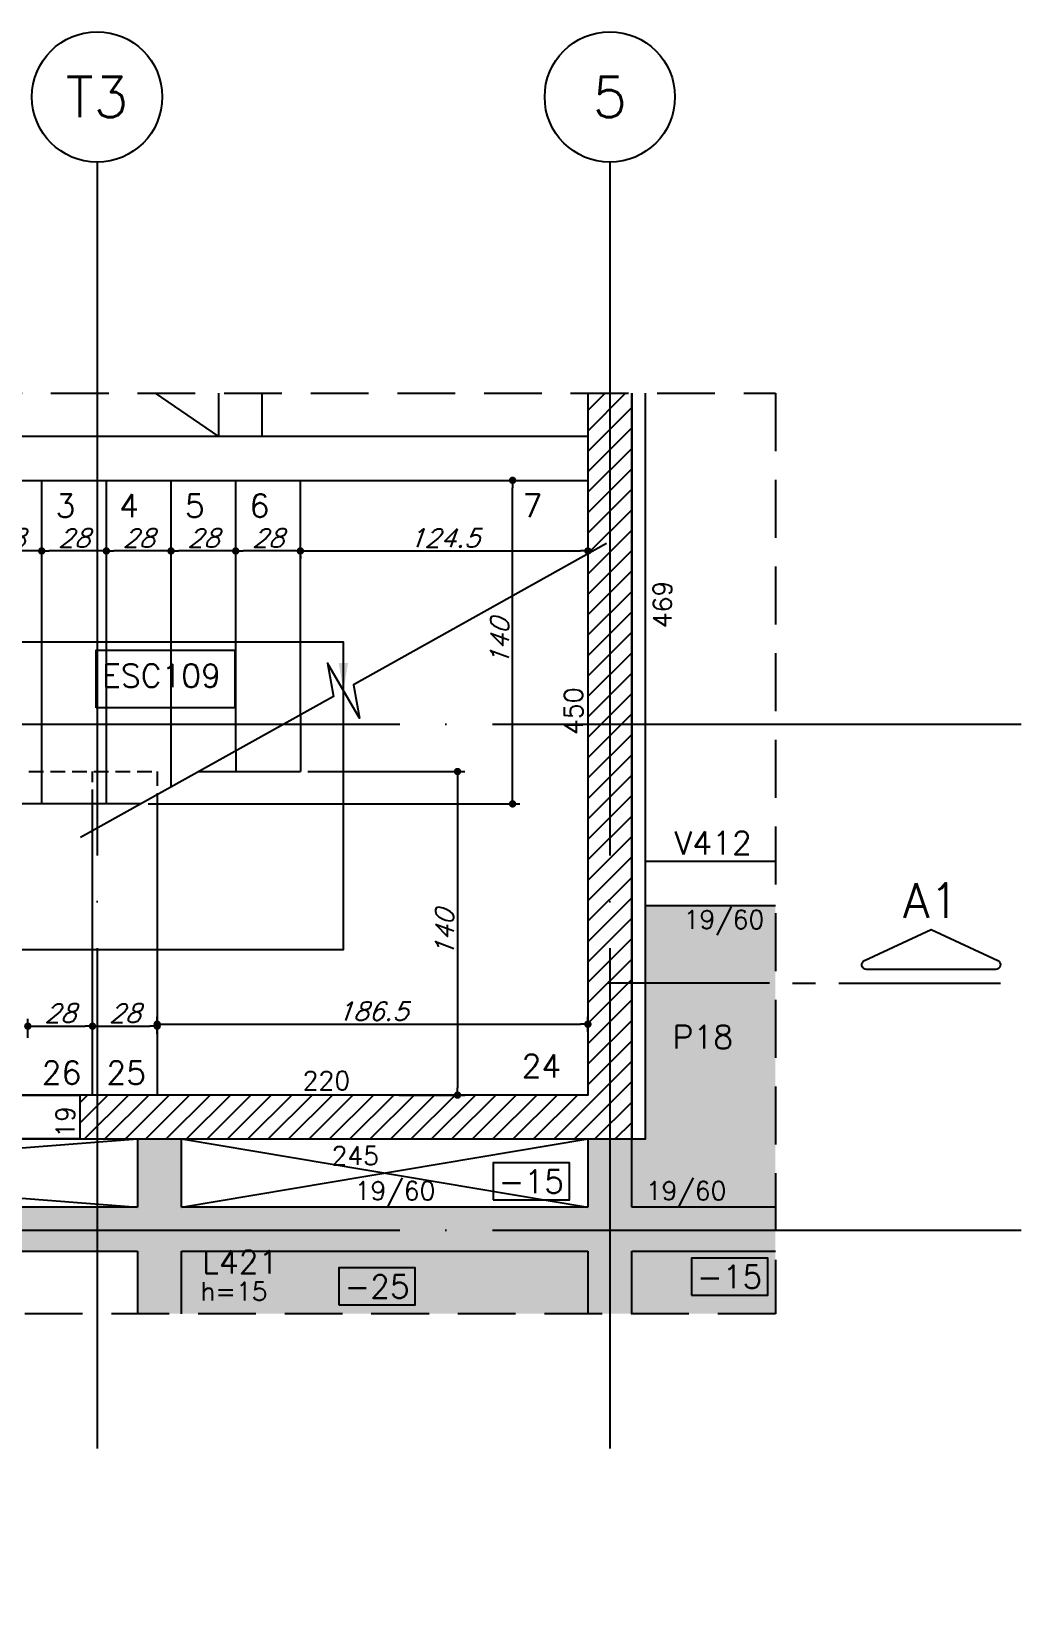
# Model space of a CAD drawing. Header units: millimetres. Extents: x -832 to 3668, y -1574 to 5296.
# Drawn here: x 1096 to 1524, y 2688 to 3375 of the extents above; entities that cross this region are included whole.
import ezdxf
from ezdxf.enums import TextEntityAlignment as Align

# ---------------------------------------------------------------- set-up
doc = ezdxf.new("R2010")
doc.units = ezdxf.units.MM
doc.header["$LTSCALE"] = 50
doc.linetypes.add('DASHED', pattern=[0.75, 0.5, -0.25])
doc.linetypes.add('EIXO', pattern=[6.8, 6, -0.4, 0, -0.4])
for name, color, linetype in [('242', 12, 'Continuous'), ('F-AUX', 2, 'Continuous'), ('F-AUX-RED', 1, 'Continuous'), ('F-CORTE-INDICAÇÃO', 4, 'Continuous'), ('F-COTAS', 106, 'Continuous'), ('F-DESNIVEL-1', 254, 'Continuous'), ('F-EIXO', 12, 'EIXO'), ('F-ESC NUM', 2, 'Continuous'), ('F-ESC-PROJ', 1, 'Continuous'), ('F-ESCADAS', 2, 'Continuous'), ('F-LAJES-DIM', 2, 'Continuous'), ('F-LAJES-NOME', 4, 'Continuous'), ('F-PILARES-DIM', 172, 'Continuous'), ('F-PILARES-HACH', 174, 'Continuous'), ('F-PILARES-M', 170, 'Continuous'), ('F-PILARES-NOME', 170, 'Continuous'), ('F-PILARES-V', 170, 'Continuous'), ('F-TEXTO', 6, 'Continuous'), ('F-TEXTO ESCADA', 2, 'Continuous'), ('F-VIGAS', 3, 'Continuous'), ('F-VIGAS-DIM', 2, 'Continuous'), ('F-VIGAS-NOME', 4, 'Continuous'), ('F-VÃO', 1, 'Continuous')]:
    doc.layers.add(name, color=color, linetype=linetype)
doc.layers.add('F-DESNIVEL-5', color=7, linetype='Continuous', true_color=0xadd6ff)
doc.layers.add('F-DESNIVEL-6', color=7, linetype='Continuous', true_color=0xffdebd)
doc.styles.add('5385-ARQ-PB-BAS-PLA-TER-TORRE-A-106-TXT$0$R60-75', font='romans.shx', dxfattribs={"height": 0.1125})
doc.styles.add('CP-TEXT-INCL', font='romans.shx', dxfattribs={"oblique": 20})
doc.styles.add('MCP', font='romans.shx')
doc.styles.add('ROMANS', font='romans.shx')
doc.dimstyles.new('CP-COTAS-50', dxfattribs={"dimscale": 0.64, "dimtxt": 12.5, "dimasz": 5, "dimexe": 5, "dimexo": 5, "dimgap": 2.5, "dimtad": 1, "dimdec": 1, "dimdsep": 46, "dimtxsty": 'CP-TEXT-INCL', "dimblk1": 'DOT', "dimblk2": 'DOT', "dimsah": 1, "dimcen": 9, "dimclrd": 256, "dimclre": 256, "dimclrt": 256, "dimadec": 0, "dimazin": 0, "dimtfac": 1, "dimtdec": 1, "dimtmove": 2, "dimatfit": 3, "dimldrblk": 'DOT', "dimfxl": 5, "dimtolj": 1, "dimarcsym": 0})
pattern_1 = [(0, (0, 0), (0, 6.985), [5.08, -1.905]), (90, (0, 0), (-6.985, 4e-16), [5.08, -1.905])]

# ---------------------------------------------------------------- blocks, each defined once
blk = doc.blocks.new('*U19')
at = {"layer": 'F-LAJES-DIM', "color": 1}
blk.add_lwpolyline([(0, 0), (33, 0), (33, 16), (0, 16)], close=True, dxfattribs=at)
at = {"layer": 'F-LAJES-DIM', "style": 'MCP'}
blk.add_attdef('DIM', text='', height=10, dxfattribs=at).set_placement((16.5, 8), align=Align.MIDDLE_CENTER)
blk = doc.blocks.new('*U18')
at = {"layer": 'F-VIGAS-DIM', "color": 1}
blk.add_lwpolyline([(0, 0), (33, 0), (33, 16), (0, 16)], close=True, dxfattribs=at)
at = {"layer": 'F-VIGAS-DIM', "style": 'MCP'}
blk.add_attdef('DIM', text='', height=10, dxfattribs=at).set_placement((16.5, 8), align=Align.MIDDLE_CENTER)
blk = doc.blocks.new('*U7')
at = {"layer": 'F-EIXO'}
blk.add_line((0, 0), (909.22, 0), dxfattribs=at)
at = {"layer": 'F-EIXO', "color": 2, "linetype": 'Continuous'}
blk.add_circle((-28.21, 0), 28.21, dxfattribs=at)
at = {"layer": 'F-TEXTO', "style": 'ROMANS'}
blk.add_attdef('EIXO', text='', height=17.5, dxfattribs=at).set_placement((-28.21, 0), align=Align.MIDDLE_CENTER)
blk = doc.blocks.new('*U8')
at = {"layer": 'F-EIXO'}
blk.add_line((0, 0), (0, -556.59), dxfattribs=at)
at = {"layer": 'F-EIXO', "color": 2, "linetype": 'Continuous'}
blk.add_circle((0, 28.21), 28.21, dxfattribs=at)
at = {"layer": 'F-TEXTO', "style": 'ROMANS'}
blk.add_attdef('EIXO', text='', height=17.5, rotation=360, dxfattribs=at).set_placement((0, 28.21), align=Align.MIDDLE_CENTER)
blk = doc.blocks.new('*U9')
at = {"layer": 'F-CORTE-INDICAÇÃO'}
for p, q in [((-100, 0), (-170, 0)), ((-80, 0), (-90, 0)), ((-70, 0), (0, 0))]:
    blk.add_line(p, q, dxfattribs=at)
blk.add_lwpolyline([(-112, 6, 0.802585), (-111.15, 9.81), (-140, 23.26), (-168.85, 9.81, 0.802585), (-168, 6)], format="xyb", close=True, dxfattribs=at)
at = {"layer": 'F-CORTE-INDICAÇÃO', "style": 'ROMANS'}
blk.add_attdef('CORTE', text='', height=15, dxfattribs=at).set_placement((-140, 35.76), align=Align.MIDDLE_CENTER)
at = {"layer": 'F-CORTE-INDICAÇÃO', "color": 2, "style": 'ROMANS'}
blk.add_attdef('FOLHA', text='', height=12, dxfattribs=at).set_placement((-140, -10), align=Align.MIDDLE_CENTER)
blk = doc.blocks.new('_DOT')
at = {"color": 0, "linetype": 'ByBlock'}
blk.add_line((-0.5, 0), (-1, 0), dxfattribs=at)
at = {"color": 0, "linetype": 'ByBlock', "const_width": 0.5}
blk.add_lwpolyline([(-0.25, 0, 1), (0.25, 0, 1)], format="xyb", close=True, dxfattribs=at)
blk = doc.blocks.new('*D157')
at = {"layer": 'DEFPOINTS', "color": 0, "transparency": 16777216}
for p in [(1149.96, 2944.72), (1121.96, 2936.45), (1149.96, 2938.2)]:
    blk.add_point(p, dxfattribs=at)
at = {"layer": 'F-COTAS', "lineweight": -2, "transparency": 16777216}
for p, q in [((1121.96, 2939.65), (1121.96, 2947.92)), ((1149.96, 2941.4), (1149.96, 2947.92)), ((1125.16, 2944.72), (1146.76, 2944.72))]:
    blk.add_line(p, q, dxfattribs=at)
at = {"layer": 'F-COTAS', "lineweight": -2, "transparency": 16777216, "xscale": 3.2, "yscale": 3.2, "zscale": 3.2, "rotation": 180}
blk.add_blockref('_DOT', (1121.96, 2944.72), dxfattribs=at)
at = {"layer": 'F-COTAS', "lineweight": -2, "transparency": 16777216, "xscale": 3.2, "yscale": 3.2, "zscale": 3.2}
blk.add_blockref('_DOT', (1149.96, 2944.72), dxfattribs=at)
at = {"layer": 'F-COTAS', "transparency": 16777216, "insert": (1135.96, 2950.32), "char_height": 8, "attachment_point": 5, "style": 'CP-TEXT-INCL'}
blk.add_mtext('\\A1;28', dxfattribs=at)
blk = doc.blocks.new('*D158')
at = {"layer": 'DEFPOINTS', "color": 0, "transparency": 16777216}
for p in [(1121.96, 2944.72), (1093.96, 2936.45), (1121.96, 2936.45)]:
    blk.add_point(p, dxfattribs=at)
at = {"layer": 'F-COTAS', "lineweight": -2, "transparency": 16777216}
for p, q in [((1093.96, 2939.65), (1093.96, 2947.92)), ((1121.96, 2939.65), (1121.96, 2947.92)), ((1097.16, 2944.72), (1118.76, 2944.72))]:
    blk.add_line(p, q, dxfattribs=at)
at = {"layer": 'F-COTAS', "lineweight": -2, "transparency": 16777216, "xscale": 3.2, "yscale": 3.2, "zscale": 3.2, "rotation": 180}
blk.add_blockref('_DOT', (1093.96, 2944.72), dxfattribs=at)
at = {"layer": 'F-COTAS', "lineweight": -2, "transparency": 16777216, "xscale": 3.2, "yscale": 3.2, "zscale": 3.2}
blk.add_blockref('_DOT', (1121.96, 2944.72), dxfattribs=at)
at = {"layer": 'F-COTAS', "transparency": 16777216, "insert": (1107.96, 2950.32), "char_height": 8, "attachment_point": 5, "style": 'CP-TEXT-INCL'}
blk.add_mtext('\\A1;28', dxfattribs=at)
blk = doc.blocks.new('*D164')
at = {"layer": 'DEFPOINTS', "color": 0, "transparency": 16777216}
for p in [(1336.46, 2945.55), (1149.96, 2939.03), (1336.46, 2939.03)]:
    blk.add_point(p, dxfattribs=at)
at = {"layer": 'F-COTAS', "lineweight": -2, "transparency": 16777216}
for p, q in [((1149.96, 2942.23), (1149.96, 2948.75)), ((1336.46, 2942.23), (1336.46, 2948.75)), ((1153.16, 2945.55), (1333.26, 2945.55))]:
    blk.add_line(p, q, dxfattribs=at)
at = {"layer": 'F-COTAS', "lineweight": -2, "transparency": 16777216, "xscale": 3.2, "yscale": 3.2, "zscale": 3.2, "rotation": 180}
blk.add_blockref('_DOT', (1149.96, 2945.55), dxfattribs=at)
at = {"layer": 'F-COTAS', "lineweight": -2, "transparency": 16777216, "xscale": 3.2, "yscale": 3.2, "zscale": 3.2}
blk.add_blockref('_DOT', (1336.46, 2945.55), dxfattribs=at)
at = {"layer": 'F-COTAS', "transparency": 16777216, "insert": (1243.21, 2951.15), "char_height": 8, "attachment_point": 5, "style": 'CP-TEXT-INCL'}
blk.add_mtext('\\A1;186.5', dxfattribs=at)
blk = doc.blocks.new('*D166')
at = {"layer": 'DEFPOINTS', "color": 0, "transparency": 16777216}
for p in [(1211.96, 3151.47), (1336.46, 3151.47), (1336.46, 3150.34)]:
    blk.add_point(p, dxfattribs=at)
at = {"layer": 'F-COTAS', "lineweight": -2, "transparency": 16777216}
for p, q in [((1211.96, 3148.27), (1211.96, 3147.14)), ((1215.16, 3150.34), (1333.26, 3150.34)), ((1336.46, 3148.27), (1336.46, 3147.14))]:
    blk.add_line(p, q, dxfattribs=at)
at = {"layer": 'F-COTAS', "lineweight": -2, "transparency": 16777216, "xscale": 3.2, "yscale": 3.2, "zscale": 3.2, "rotation": 180}
blk.add_blockref('_DOT', (1211.96, 3150.34), dxfattribs=at)
at = {"layer": 'F-COTAS', "lineweight": -2, "transparency": 16777216, "xscale": 3.2, "yscale": 3.2, "zscale": 3.2}
blk.add_blockref('_DOT', (1336.46, 3150.34), dxfattribs=at)
at = {"layer": 'F-COTAS', "transparency": 16777216, "insert": (1274.21, 3155.94), "char_height": 8, "attachment_point": 5, "style": 'CP-TEXT-INCL'}
blk.add_mtext('\\A1;124.5', dxfattribs=at)
blk = doc.blocks.new('*D167')
at = {"layer": 'DEFPOINTS', "color": 0, "transparency": 16777216}
for p in [(1183.96, 3150.34), (1183.96, 3137.88), (1211.96, 3137.88)]:
    blk.add_point(p, dxfattribs=at)
at = {"layer": 'F-COTAS', "lineweight": -2, "transparency": 16777216}
for p, q in [((1183.96, 3141.08), (1183.96, 3153.54)), ((1211.96, 3141.08), (1211.96, 3153.54)), ((1208.76, 3150.34), (1187.16, 3150.34))]:
    blk.add_line(p, q, dxfattribs=at)
at = {"layer": 'F-COTAS', "lineweight": -2, "transparency": 16777216, "xscale": 3.2, "yscale": 3.2, "zscale": 3.2, "rotation": 180}
blk.add_blockref('_DOT', (1183.96, 3150.34), dxfattribs=at)
at = {"layer": 'F-COTAS', "lineweight": -2, "transparency": 16777216, "xscale": 3.2, "yscale": 3.2, "zscale": 3.2}
blk.add_blockref('_DOT', (1211.96, 3150.34), dxfattribs=at)
at = {"layer": 'F-COTAS', "transparency": 16777216, "insert": (1197.96, 3155.94), "char_height": 8, "attachment_point": 5, "style": 'CP-TEXT-INCL'}
blk.add_mtext('\\A1;28', dxfattribs=at)
blk = doc.blocks.new('*D168')
at = {"layer": 'DEFPOINTS', "color": 0, "transparency": 16777216}
for p in [(1155.96, 3150.34), (1155.96, 3137.88), (1183.96, 3137.88)]:
    blk.add_point(p, dxfattribs=at)
at = {"layer": 'F-COTAS', "lineweight": -2, "transparency": 16777216}
for p, q in [((1155.96, 3141.08), (1155.96, 3153.54)), ((1183.96, 3141.08), (1183.96, 3153.54)), ((1180.76, 3150.34), (1159.16, 3150.34))]:
    blk.add_line(p, q, dxfattribs=at)
at = {"layer": 'F-COTAS', "lineweight": -2, "transparency": 16777216, "xscale": 3.2, "yscale": 3.2, "zscale": 3.2, "rotation": 180}
blk.add_blockref('_DOT', (1155.96, 3150.34), dxfattribs=at)
at = {"layer": 'F-COTAS', "lineweight": -2, "transparency": 16777216, "xscale": 3.2, "yscale": 3.2, "zscale": 3.2}
blk.add_blockref('_DOT', (1183.96, 3150.34), dxfattribs=at)
at = {"layer": 'F-COTAS', "transparency": 16777216, "insert": (1169.96, 3155.94), "char_height": 8, "attachment_point": 5, "style": 'CP-TEXT-INCL'}
blk.add_mtext('\\A1;28', dxfattribs=at)
blk = doc.blocks.new('*D169')
at = {"layer": 'DEFPOINTS', "color": 0, "transparency": 16777216}
for p in [(1127.96, 3150.34), (1127.96, 3137.88), (1155.96, 3137.88)]:
    blk.add_point(p, dxfattribs=at)
at = {"layer": 'F-COTAS', "lineweight": -2, "transparency": 16777216}
for p, q in [((1127.96, 3141.08), (1127.96, 3153.54)), ((1155.96, 3141.08), (1155.96, 3153.54)), ((1152.76, 3150.34), (1131.16, 3150.34))]:
    blk.add_line(p, q, dxfattribs=at)
at = {"layer": 'F-COTAS', "lineweight": -2, "transparency": 16777216, "xscale": 3.2, "yscale": 3.2, "zscale": 3.2, "rotation": 180}
blk.add_blockref('_DOT', (1127.96, 3150.34), dxfattribs=at)
at = {"layer": 'F-COTAS', "lineweight": -2, "transparency": 16777216, "xscale": 3.2, "yscale": 3.2, "zscale": 3.2}
blk.add_blockref('_DOT', (1155.96, 3150.34), dxfattribs=at)
at = {"layer": 'F-COTAS', "transparency": 16777216, "insert": (1141.96, 3155.94), "char_height": 8, "attachment_point": 5, "style": 'CP-TEXT-INCL'}
blk.add_mtext('\\A1;28', dxfattribs=at)
blk = doc.blocks.new('*D170')
at = {"layer": 'DEFPOINTS', "color": 0, "transparency": 16777216}
for p in [(1099.96, 3150.34), (1099.96, 3137.88), (1127.96, 3137.88)]:
    blk.add_point(p, dxfattribs=at)
at = {"layer": 'F-COTAS', "lineweight": -2, "transparency": 16777216}
for p, q in [((1099.96, 3141.08), (1099.96, 3153.54)), ((1127.96, 3141.08), (1127.96, 3153.54)), ((1124.76, 3150.34), (1103.16, 3150.34))]:
    blk.add_line(p, q, dxfattribs=at)
at = {"layer": 'F-COTAS', "lineweight": -2, "transparency": 16777216, "xscale": 3.2, "yscale": 3.2, "zscale": 3.2, "rotation": 180}
blk.add_blockref('_DOT', (1099.96, 3150.34), dxfattribs=at)
at = {"layer": 'F-COTAS', "lineweight": -2, "transparency": 16777216, "xscale": 3.2, "yscale": 3.2, "zscale": 3.2}
blk.add_blockref('_DOT', (1127.96, 3150.34), dxfattribs=at)
at = {"layer": 'F-COTAS', "transparency": 16777216, "insert": (1113.96, 3155.94), "char_height": 8, "attachment_point": 5, "style": 'CP-TEXT-INCL'}
blk.add_mtext('\\A1;28', dxfattribs=at)
blk = doc.blocks.new('*D171')
at = {"layer": 'DEFPOINTS', "color": 0, "transparency": 16777216}
for p in [(1071.96, 3150.34), (1071.96, 3137.88), (1099.96, 3137.88)]:
    blk.add_point(p, dxfattribs=at)
at = {"layer": 'F-COTAS', "lineweight": -2, "transparency": 16777216}
for p, q in [((1071.96, 3141.08), (1071.96, 3153.54)), ((1099.96, 3141.08), (1099.96, 3153.54)), ((1096.76, 3150.34), (1075.16, 3150.34))]:
    blk.add_line(p, q, dxfattribs=at)
at = {"layer": 'F-COTAS', "lineweight": -2, "transparency": 16777216, "xscale": 3.2, "yscale": 3.2, "zscale": 3.2, "rotation": 180}
blk.add_blockref('_DOT', (1071.96, 3150.34), dxfattribs=at)
at = {"layer": 'F-COTAS', "lineweight": -2, "transparency": 16777216, "xscale": 3.2, "yscale": 3.2, "zscale": 3.2}
blk.add_blockref('_DOT', (1099.96, 3150.34), dxfattribs=at)
at = {"layer": 'F-COTAS', "transparency": 16777216, "insert": (1085.96, 3155.94), "char_height": 8, "attachment_point": 5, "style": 'CP-TEXT-INCL'}
blk.add_mtext('\\A1;28', dxfattribs=at)
blk = doc.blocks.new('*D180')
at = {"layer": 'DEFPOINTS', "color": 0, "transparency": 16777216}
for p in [(1211.96, 3054.9), (1251.42, 2914.9), (1280.01, 2914.9)]:
    blk.add_point(p, dxfattribs=at)
at = {"layer": 'F-COTAS', "lineweight": -2, "transparency": 16777216}
for p, q in [((1215.16, 3054.9), (1283.21, 3054.9)), ((1280.01, 3051.7), (1280.01, 2918.1)), ((1254.62, 2914.9), (1283.21, 2914.9))]:
    blk.add_line(p, q, dxfattribs=at)
at = {"layer": 'F-COTAS', "lineweight": -2, "transparency": 16777216, "xscale": 3.2, "yscale": 3.2, "zscale": 3.2}
for p, rotation in [((1280.01, 3054.9), 90), ((1280.01, 2914.9), 270)]:
    blk.add_blockref('_DOT', p, dxfattribs=dict(at, rotation=rotation))
at = {"layer": 'F-COTAS', "transparency": 16777216, "insert": (1274.41, 2984.9), "char_height": 8, "attachment_point": 5, "rotation": 90, "style": 'CP-TEXT-INCL'}
blk.add_mtext('\\A1;140', dxfattribs=at)
blk = doc.blocks.new('*D181')
at = {"layer": 'DEFPOINTS', "color": 0, "transparency": 16777216}
for p in [(1295.21, 3180.9), (1303.86, 3180.9), (1142.89, 3040.9)]:
    blk.add_point(p, dxfattribs=at)
at = {"layer": 'F-COTAS', "lineweight": -2, "transparency": 16777216}
for p, q in [((1298.41, 3180.9), (1307.06, 3180.9)), ((1303.86, 3044.1), (1303.86, 3177.7)), ((1146.09, 3040.9), (1307.06, 3040.9))]:
    blk.add_line(p, q, dxfattribs=at)
at = {"layer": 'F-COTAS', "lineweight": -2, "transparency": 16777216, "xscale": 3.2, "yscale": 3.2, "zscale": 3.2}
for p, rotation in [((1303.86, 3180.9), 90), ((1303.86, 3040.9), 270)]:
    blk.add_blockref('_DOT', p, dxfattribs=dict(at, rotation=rotation))
at = {"layer": 'F-COTAS', "transparency": 16777216, "insert": (1298.26, 3110.9), "char_height": 8, "attachment_point": 5, "rotation": 90, "style": 'CP-TEXT-INCL'}
blk.add_mtext('\\A1;140', dxfattribs=at)

msp = doc.modelspace()

# ---------------------------------------------------------------- hatches: boundary and pattern name
h = msp.add_hatch()
h.set_pattern_fill('ANGLE', color=256)
h.set_pattern_definition(pattern_1)
h.paths.add_polyline_path([(1100.81, 3162.41), (1122, 3162.41), (1122, 3177.41), (1100.81, 3177.41)], flags=9)
h = msp.add_hatch()
h.set_pattern_fill('ANGLE', color=256)
h.set_pattern_definition(pattern_1)
h.paths.add_polyline_path([(1128.33, 3162.41), (1150, 3162.41), (1150, 3177.41), (1128.33, 3177.41)], flags=9)
h = msp.add_hatch()
h.set_pattern_fill('ANGLE', color=256)
h.set_pattern_definition(pattern_1)
h.paths.add_polyline_path([(1156.81, 3162.41), (1178, 3162.41), (1178, 3177.41), (1156.81, 3177.41)], flags=9)
h = msp.add_hatch()
h.set_pattern_fill('ANGLE', color=256)
h.set_pattern_definition(pattern_1)
h.paths.add_polyline_path([(1184.81, 3162.41), (1206, 3162.41), (1206, 3177.41), (1184.81, 3177.41)], flags=9)
h = msp.add_hatch()
h.set_pattern_fill('ANGLE', color=256)
h.set_pattern_definition(pattern_1)
h.paths.add_polyline_path([(1309.85, 3162.41), (1331.04, 3162.41), (1331.04, 3177.41), (1309.85, 3177.41)], flags=9)
h = msp.add_hatch()
h.set_pattern_fill('ANGLE', color=256)
h.set_pattern_definition(pattern_1)
h.paths.add_polyline_path([(1336.21, 3125.54), (1336.21, 3150.11), (1324.21, 3150.11), (1324.21, 3125.54)], flags=9)
h = msp.add_hatch()
h.set_pattern_fill('ANGLE', color=256)
h.set_pattern_definition(pattern_1)
h.paths.add_polyline_path([(1374.71, 3116.04), (1374.71, 3140.23), (1362.71, 3140.23), (1362.71, 3116.04)], flags=9)
h = msp.add_hatch()
h.set_pattern_fill('ANGLE', color=256)
h.set_pattern_definition(pattern_1)
h.paths.add_polyline_path([(1371.93, 3016.52), (1412.17, 3016.52), (1412.17, 3031.52), (1371.93, 3031.52)], flags=9)
h = msp.add_hatch()
h.set_pattern_fill('ANGLE', color=256)
h.set_pattern_definition(pattern_1)
h.paths.add_polyline_path([(1377.14, 2981.12), (1418.66, 2981.12), (1418.66, 2999.4), (1377.14, 2999.4)], flags=9)
h = msp.add_hatch()
h.set_pattern_fill('ANGLE', color=256)
h.set_pattern_definition(pattern_1)
h.paths.add_polyline_path([(1372.56, 2932.57), (1403.27, 2932.57), (1403.27, 2947.57), (1372.56, 2947.57)], flags=9)
h = msp.add_hatch()
h.set_pattern_fill('ANGLE', color=256)
h.set_pattern_definition(pattern_1)
h.paths.add_polyline_path([(1309.85, 2918.67), (1331.04, 2918.67), (1331.04, 2933.67), (1309.85, 2933.67)], flags=9)
h = msp.add_hatch()
h.set_pattern_fill('ANGLE', color=256)
h.set_pattern_definition(pattern_1)
h.paths.add_polyline_path([(1101.28, 2917.07), (1122, 2917.07), (1122, 2932.07), (1101.28, 2932.07)], flags=9)
h = msp.add_hatch()
h.set_pattern_fill('ANGLE', color=256)
h.set_pattern_definition(pattern_1)
h.paths.add_polyline_path([(1212.1, 2915.15), (1236.67, 2915.15), (1236.67, 2927.15), (1212.1, 2927.15)], flags=9)
h = msp.add_hatch()
h.set_pattern_fill('ANGLE', color=256)
h.set_pattern_definition(pattern_1)
h.paths.add_polyline_path([(1116.21, 2896.68), (1116.21, 2912.11), (1104.21, 2912.11), (1104.21, 2896.68)], flags=9)
h = msp.add_hatch()
h.set_pattern_fill('ANGLE', color=256)
h.set_pattern_definition(pattern_1)
h.paths.add_polyline_path([(1224.6, 2882.65), (1249.17, 2882.65), (1249.17, 2894.65), (1224.6, 2894.65)], flags=9)
h = msp.add_hatch()
h.set_pattern_fill('ANGLE', color=256)
h.set_pattern_definition(pattern_1)
h.paths.add_polyline_path([(1234.69, 2863.81), (1276.22, 2863.81), (1276.22, 2882.09), (1234.69, 2882.09)], flags=9)
h = msp.add_hatch()
h.set_pattern_fill('ANGLE', color=256)
h.set_pattern_definition(pattern_1)
h.paths.add_polyline_path([(1360.73, 2863.81), (1402.25, 2863.81), (1402.25, 2882.09), (1360.73, 2882.09)], flags=9)
h = msp.add_hatch()
h.set_pattern_fill('ANGLE', color=256)
h.set_pattern_definition(pattern_1)
h.paths.add_polyline_path([(1168.83, 2835.14), (1204.31, 2835.14), (1204.31, 2850.14), (1168.83, 2850.14)], flags=9)
h = msp.add_hatch()
h.set_pattern_fill('ANGLE', color=256)
h.set_pattern_definition(pattern_1)
h.paths.add_polyline_path([(1168.16, 2824), (1201.88, 2824), (1201.88, 2836), (1168.16, 2836)], flags=9)
h = msp.add_hatch()
h.set_pattern_fill('ANGLE', color=256)
h.set_pattern_definition(pattern_1)
h.paths.add_polyline_path([(683.24, 2688.08), (1098.6, 2688.08), (1098.6, 2727.45), (683.24, 2727.45)], flags=9)
at = {"layer": 'F-PILARES-HACH', "linetype": 'Continuous'}
h = msp.add_hatch(dxfattribs=at)
h.set_pattern_fill('ANSI31', color=256, scale=50, style=0)
h.set_pattern_definition([(45, (740.456, 2871.398), (-4.41942, 4.41942), [])])
h.paths.add_polyline_path([(1355.46, 3218.57), (1336.46, 3218.57), (1336.46, 2914.9), (1116.46, 2914.9), (1116.46, 2895.9), (1355.46, 2895.9)])

# ---------------------------------------------------------------- linework, layer by layer
at = {"layer": '242', "linetype": 'Continuous'}
for p, q in [((1358.46, 3130.4), (1358.46, 3130.4)), ((1345.96, 2905.4), (1345.96, 2905.4))]:
    msp.add_line(p, q, dxfattribs=at)
at = {"layer": 'F-AUX', "color": 1}
for points in [[(1344.49, 3153.51), (1234.92, 3092.44), (1237.54, 3078.05), (1223.66, 3101.76), (1226.29, 3087.38), (1116.72, 3026.31)], [(955.06, 2977.9), (1230.6, 2977.9), (1230.6, 3110.9), (1043.96, 3110.9)]]:
    msp.add_lwpolyline(points, dxfattribs=at)
msp.add_solid([(1228.6, 3101.91), (1230.6, 3089.91), (1232.6, 3101.91)], dxfattribs=at)
at = {"layer": 'F-AUX-RED', "color": 1, "linetype": 'DASHED'}
msp.add_lwpolyline([(691.49, 3218.57), (1417.68, 3218.57), (1417.68, 2820.29), (691.49, 2820.29)], close=True, dxfattribs=at)
at = {"layer": 'F-DESNIVEL-1', "linetype": 'Continuous'}
msp.add_lwpolyline([(1116.46, 2895.9), (759.46, 2895.9), (759.46, 2914.9), (1116.46, 2914.9)], close=True, dxfattribs=at)
at = {"layer": 'F-DESNIVEL-5', "linetype": 'Continuous'}
for points in [[(1361.46, 2895.9), (1417.68, 2866.4), (1417.68, 2996.9)], [(1361.46, 2895.9), (1417.68, 2996.9), (1361.46, 2895.9)], [(1417.68, 2996.9), (1361.46, 2996.9), (1361.46, 2895.9)], [(1417.68, 2996.9), (1361.46, 2895.9), (1417.68, 2996.9)], [(1160.46, 2866.4), (1160.46, 2895.8), (1141.46, 2895.8)], [(1160.46, 2866.4), (1141.46, 2895.8), (1141.46, 2866.4)], [(1355.46, 2866.4), (1355.46, 2895.8), (1336.46, 2895.8)], [(1355.46, 2866.4), (1336.46, 2895.8), (1336.46, 2866.4)], [(1355.46, 2895.9), (1355.46, 2866.4), (1361.46, 2895.9)], [(1355.46, 2895.9), (1361.46, 2895.9), (1355.46, 2895.9)], [(1355.46, 2866.4), (1417.68, 2866.4), (1361.46, 2895.9)], [(1355.46, 2866.4), (1361.46, 2895.9), (1355.46, 2866.4)], [(1160.46, 2847.4), (1160.46, 2866.4), (759.56, 2866.4)], [(1160.46, 2847.4), (759.56, 2866.4), (759.56, 2847.4)], [(1160.46, 2866.4), (1141.46, 2866.4), (1160.46, 2866.4)], [(1160.46, 2847.4), (1355.46, 2847.4), (1355.46, 2866.4)], [(1160.46, 2847.4), (1355.46, 2866.4), (1160.46, 2866.4)], [(1160.46, 2847.4), (1160.46, 2866.4), (1160.46, 2847.4)], [(1355.46, 2866.4), (1336.46, 2866.4), (1355.46, 2866.4)], [(1355.46, 2847.4), (1417.68, 2847.4), (1417.68, 2866.4)], [(1355.46, 2847.4), (1417.68, 2866.4), (1355.46, 2866.4)], [(1355.46, 2847.4), (1355.46, 2866.4), (1355.46, 2847.4)], [(1141.46, 2847.4), (759.56, 2847.4), (1141.46, 2847.4)], [(1160.46, 2820.29), (1160.46, 2847.4), (1141.46, 2847.4)], [(1160.46, 2820.29), (1141.46, 2847.4), (1141.46, 2820.29)], [(1355.46, 2820.29), (1355.46, 2847.4), (1336.46, 2847.4)], [(1355.46, 2820.29), (1336.46, 2847.4), (1336.46, 2820.29)], [(1417.68, 2847.4), (1355.46, 2847.4), (1391.68, 2820.29)], [(1391.68, 2820.29), (1355.46, 2847.4), (1355.46, 2820.29)], [(1417.68, 2847.4), (1417.68, 2820.29), (1374.24, 2820.29)], [(1417.68, 2847.4), (1374.24, 2820.29), (1417.68, 2847.4)], [(1417.68, 2847.4), (1374.24, 2820.29), (1417.68, 2820.29)], [(1417.68, 2847.4), (1391.68, 2820.29), (1417.68, 2847.4)], [(1417.68, 2847.4), (1391.68, 2820.29), (1417.68, 2820.29)], [(1417.68, 2847.4), (1417.68, 2820.29), (1417.68, 2847.4)]]:
    msp.add_solid(points, dxfattribs=at)
at = {"layer": 'F-DESNIVEL-6', "linetype": 'Continuous'}
for points in [[(1336.46, 2820.29), (1336.46, 2847.4), (1160.46, 2847.4)], [(1336.46, 2820.29), (1160.46, 2847.4), (1336.46, 2820.29)], [(1336.46, 2820.29), (1160.46, 2847.4), (1160.46, 2820.29)]]:
    msp.add_solid(points, dxfattribs=at)
at = {"layer": 'F-ESC-PROJ', "linetype": 'DASHED', "ltscale": 0.25}
for p, q in [((981.96, 3054.9), (1149.96, 3054.9)), ((1149.96, 3054.9), (1149.96, 3044.84))]:
    msp.add_line(p, q, dxfattribs=at)
msp.add_lwpolyline([(1121.96, 3040.9), (1121.96, 3054.9)], dxfattribs=at)
at = {"layer": 'F-ESCADAS', "linetype": 'Continuous'}
for p, q in [((1099.96, 3040.9), (1099.96, 3180.9)), ((1127.96, 3040.9), (1127.96, 3180.9)), ((1155.96, 3048.18), (1155.96, 3180.9)), ((1183.96, 3063.79), (1183.96, 3180.9)), ((1211.96, 3079.39), (1211.96, 3180.9))]:
    msp.add_line(p, q, dxfattribs=at)
for points in [[(1211.96, 3079.39), (1211.96, 3054.9)], [(1183.96, 3063.79), (1183.96, 3054.9)], [(1168.01, 3054.9), (1211.96, 3054.9)], [(1149.96, 3044.84), (1149.96, 2914.9)], [(1142.89, 3040.9), (955.06, 3040.9)], [(1121.96, 2914.9), (1121.96, 3040.9)]]:
    msp.add_lwpolyline(points, dxfattribs=at)
at = {"layer": 'F-PILARES-M', "linetype": 'Continuous'}
msp.add_lwpolyline([(1355.46, 3218.57), (1355.46, 2895.9), (1361.46, 2895.9), (1361.46, 3218.57)], dxfattribs=at)
at = {"layer": 'F-PILARES-V', "linetype": 'Continuous'}
for points in [[(1336.46, 3218.57), (1336.46, 2914.9), (1116.46, 2914.9), (1116.46, 2895.9), (1355.46, 2895.9)], [(1355.46, 2895.9), (1355.46, 3218.57)]]:
    msp.add_lwpolyline(points, dxfattribs=at)
at = {"layer": 'F-TEXTO ESCADA', "color": 1}
msp.add_lwpolyline([(1123.55, 3082.4), (1123.55, 3107.4), (1183.55, 3107.4), (1183.55, 3082.4), (1123.55, 3082.4)], dxfattribs=at)
at = {"layer": 'F-VIGAS'}
for points in [[(1176.46, 3218.57), (1176.46, 3199.9)], [(1195.46, 3199.9), (1195.46, 3218.57)], [(1176.46, 3199.9), (1048.96, 3199.9)], [(1195.46, 3199.9), (1176.46, 3199.9)], [(1336.46, 3199.9), (1195.46, 3199.9)], [(1039.46, 3180.9), (1185.96, 3180.9)], [(1185.96, 3180.9), (1336.46, 3180.9)], [(1417.68, 3015.9), (1361.46, 3015.9)], [(1361.46, 2996.9), (1417.68, 2996.9)], [(1116.46, 2914.9), (759.46, 2914.9)], [(759.46, 2895.9), (1116.46, 2895.9)], [(1141.46, 2895.9), (1141.46, 2866.4)], [(1160.46, 2866.4), (1160.46, 2895.9)], [(1336.46, 2895.9), (1336.46, 2866.4)], [(1355.46, 2866.4), (1355.46, 2895.9)], [(1141.46, 2866.4), (759.46, 2866.4)], [(1336.46, 2866.4), (1160.46, 2866.4)], [(1417.68, 2866.4), (1355.46, 2866.4)], [(759.46, 2847.4), (1141.46, 2847.4)], [(1141.46, 2847.4), (1141.46, 2820.29)], [(1160.46, 2847.4), (1336.46, 2847.4)], [(1160.46, 2820.29), (1160.46, 2847.4)], [(1336.46, 2847.4), (1336.46, 2820.29)], [(1355.46, 2820.29), (1355.46, 2847.4)], [(1355.46, 2847.4), (1417.68, 2847.4)]]:
    msp.add_lwpolyline(points, dxfattribs=at)
at = {"layer": 'F-VÃO'}
for p, q in [((1149.09, 3218.57), (1176.46, 3199.9)), ((759.46, 2866.4), (1141.46, 2895.9)), ((759.46, 2895.9), (1141.46, 2866.4)), ((1160.46, 2866.4), (1336.46, 2895.9)), ((1160.46, 2895.9), (1336.46, 2866.4))]:
    msp.add_line(p, q, dxfattribs=at)

# ---------------------------------------------------------------- block references
at = {"layer": 'F-CORTE-INDICAÇÃO', "linetype": 'Continuous'}
ref = msp.add_blockref('*U9', (1345.07, 2963.28), dxfattribs=dict(at, xscale=-1))
ref.add_attrib('CORTE', 'A1', dxfattribs={"height": 15, "style": 'ROMANS'}).set_placement((1485.07, 2999.04), align=Align.MIDDLE_CENTER)
at = {"layer": 'F-EIXO', "linetype": 'Continuous'}
for name, p, values in [('*U8', (1123.96, 3318.6), {'EIXO': 'T3'}), ('*U8', (1345.96, 3318.6), {'EIXO': '5'}), ('*U7', (614.89, 3075.4), {'EIXO': 'TE'}), ('*U7', (614.89, 2856.4), {'EIXO': 'C'})]:
    msp.add_blockref(name, p, dxfattribs=at).add_auto_attribs(values)
at = {"layer": 'F-LAJES-DIM', "linetype": 'Continuous'}
msp.add_blockref('*U19', (1228.68, 2824.07), dxfattribs=at).add_auto_attribs({'DIM': '-25'})
at = {"layer": 'F-VIGAS-DIM', "linetype": 'Continuous'}
for p in [(1295.46, 2869.52), (1381.33, 2828.29)]:
    msp.add_blockref('*U18', p, dxfattribs=at).add_auto_attribs({'DIM': '-15'})

# ---------------------------------------------------------------- texts
at = {"layer": 'F-ESC NUM', "style": '5385-ARQ-PB-BAS-PLA-TER-TORRE-A-106-TXT$0$R60-75'}
for s, p in [('3', (1105.98, 3164.91)), ('4', (1133.5, 3164.91)), ('5', (1161.98, 3164.91)), ('6', (1189.98, 3164.91)), ('7', (1308.22, 3164.91)), ('26', (1099.98, 2919.57)), ('25', (1127.98, 2919.57)), ('24', (1307.75, 2922.5))]:
    msp.add_text(s, height=10, dxfattribs=at).set_placement(p)
at = {"layer": 'F-LAJES-DIM', "linetype": 'Continuous', "style": 'MCP'}
msp.add_text('h=15', height=8, dxfattribs=at).set_placement((1168.64, 2826))
at = {"layer": 'F-LAJES-NOME', "linetype": 'Continuous', "style": 'MCP'}
msp.add_text('L421', height=10, dxfattribs=at).set_placement((1169.43, 2837.64))
at = {"layer": 'F-PILARES-DIM', "linetype": 'Continuous', "style": 'MCP'}
for s, p in [('469', (1372.71, 3116.9)), ('450', (1334.21, 3070.71)), ('19', (1114.21, 2896.4))]:
    msp.add_text(s, height=8, rotation=90, dxfattribs=at).set_placement(p)
for s, p in [('220', (1212.96, 2917.15)), ('245', (1225.46, 2884.65))]:
    msp.add_text(s, height=8, dxfattribs=at).set_placement(p)
at = {"layer": 'F-PILARES-NOME', "linetype": 'Continuous', "style": 'MCP'}
msp.add_text('P18', height=10, dxfattribs=at).set_placement((1373.15, 2935.07))
at = {"layer": 'F-TEXTO ESCADA', "style": 'ROMANS'}
msp.add_text('ESC109', height=10, dxfattribs=at).set_placement((1126.13, 3091.36))
at = {"layer": 'F-VIGAS-DIM', "linetype": 'Continuous', "style": 'MCP'}
for p in [(1377.9, 2986.83), (1235.46, 2869.52), (1361.49, 2869.52)]:
    msp.add_text('19/60', height=8, dxfattribs=at).set_placement(p)
at = {"layer": 'F-VIGAS-NOME', "linetype": 'Continuous', "style": 'MCP'}
msp.add_text('V412', height=10, dxfattribs=at).set_placement((1373.96, 3019.02))

# ---------------------------------------------------------------- dimensions: what is measured, and where the dimension line sits
at = {"layer": 'F-COTAS'}
for base, p1, p2, picture, middle in [((1303.86, 3180.9), (1142.89, 3040.9), (1295.21, 3180.9), '*D181', (1298.26, 3110.9)), ((1280.01, 2914.9), (1211.96, 3054.9), (1251.42, 2914.9), '*D180', (1274.41, 2984.9))]:
    dim = msp.add_linear_dim(base=base, p1=p1, p2=p2, angle=90, dimstyle='CP-COTAS-50', override={"dimfxl": 2.5}, dxfattribs=at)
    dim.commit()
    dim.dimension.update_dxf_attribs({"geometry": picture, "text_midpoint": middle})
for base, p1, p2, picture, middle in [((1071.96, 3150.34), (1099.96, 3137.88), (1071.96, 3137.88), '*D171', (1085.96, 3155.94)), ((1099.96, 3150.34), (1127.96, 3137.88), (1099.96, 3137.88), '*D170', (1113.96, 3155.94)), ((1127.96, 3150.34), (1155.96, 3137.88), (1127.96, 3137.88), '*D169', (1141.96, 3155.94)), ((1155.96, 3150.34), (1183.96, 3137.88), (1155.96, 3137.88), '*D168', (1169.96, 3155.94)), ((1183.96, 3150.34), (1211.96, 3137.88), (1183.96, 3137.88), '*D167', (1197.96, 3155.94)), ((1336.46, 3150.34), (1211.96, 3151.47), (1336.46, 3151.47), '*D166', (1274.21, 3155.94)), ((1121.96, 2944.72), (1093.96, 2936.45), (1121.96, 2936.45), '*D158', (1107.96, 2950.32)), ((1149.96, 2944.72), (1121.96, 2936.45), (1149.96, 2938.2), '*D157', (1135.96, 2950.32)), ((1336.46, 2945.55), (1149.96, 2939.03), (1336.46, 2939.03), '*D164', (1243.21, 2951.15))]:
    dim = msp.add_linear_dim(base=base, p1=p1, p2=p2, dimstyle='CP-COTAS-50', override={"dimfxl": 2.5}, dxfattribs=at)
    dim.commit()
    dim.dimension.update_dxf_attribs({"geometry": picture, "text_midpoint": middle})

doc.saveas('drawing.dxf')
